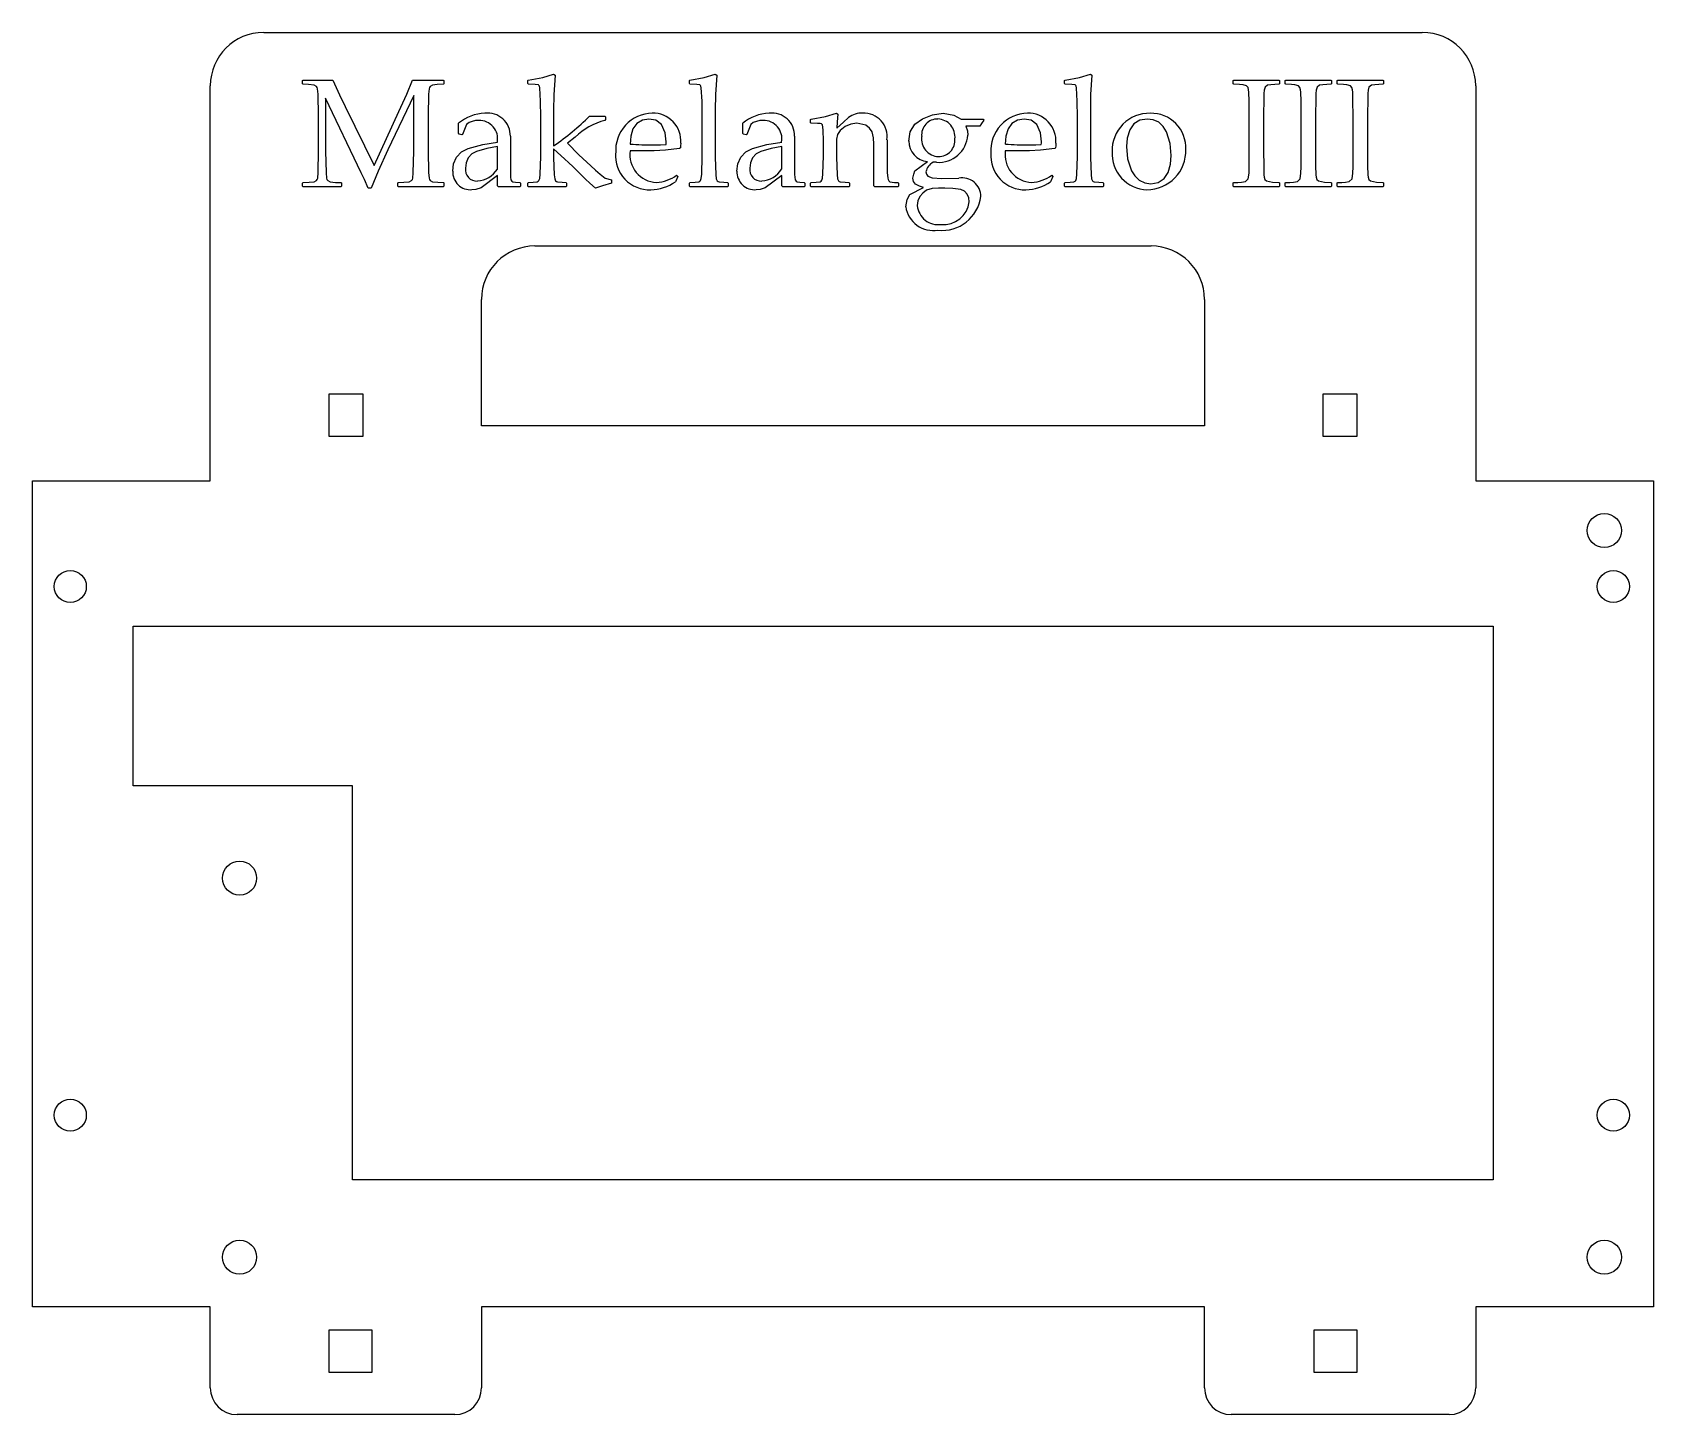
# Model space of a CAD drawing. Extents: x -8.3 to 6.9, y -4.9 to 8.1.
import ezdxf

# ---------------------------------------------------------------- set-up
doc = ezdxf.new("R2010")
doc.units = 0
doc.layers.get('0').update_dxf_attribs({"linetype": 'CONTINUOUS'})

msp = doc.modelspace()

# ---------------------------------------------------------------- linework, layer by layer
at = {"color": 7, "linetype": 'CONTINUOUS'}
for p, q in [((-6.164, 8.066), (4.686, 8.066)), ((-5.8, 7.614), (-5.793, 7.62)), ((-5.8, 7.585), (-5.8, 7.614)), ((-5.793, 7.62), (-5.516, 7.62)), ((-4.77, 7.62), (-4.482, 7.62)), ((-4.482, 7.62), (-4.476, 7.615)), ((-4.476, 7.615), (-4.476, 7.584)), ((-3.692, 7.614), (-3.686, 7.62)), ((-3.692, 7.586), (-3.692, 7.614)), ((-3.449, 7.674), (-3.435, 7.665)), ((-2.178, 7.614), (-2.172, 7.62)), ((-2.178, 7.586), (-2.178, 7.614)), ((-1.935, 7.674), (-1.921, 7.665)), ((1.335, 7.614), (1.341, 7.62)), ((1.335, 7.586), (1.335, 7.614)), ((1.579, 7.674), (1.592, 7.665)), ((2.916, 7.616), (2.922, 7.62)), ((2.916, 7.584), (2.916, 7.616)), ((2.922, 7.62), (3.343, 7.62)), ((3.343, 7.62), (3.349, 7.616)), ((3.349, 7.616), (3.349, 7.584)), ((3.403, 7.616), (3.409, 7.62)), ((3.403, 7.584), (3.403, 7.616)), ((3.409, 7.62), (3.829, 7.62)), ((3.829, 7.62), (3.835, 7.616)), ((3.835, 7.616), (3.835, 7.584)), ((3.889, 7.616), (3.895, 7.62)), ((3.889, 7.584), (3.889, 7.616)), ((3.895, 7.62), (4.316, 7.62)), ((4.316, 7.62), (4.322, 7.616)), ((4.322, 7.616), (4.322, 7.584)), ((-6.664, 3.866), (-6.664, 7.566)), ((-5.794, 7.58), (-5.8, 7.585)), ((-5.584, 7.451), (-5.584, 6.955)), ((-5.25, 6.752), (-5.584, 7.451)), ((-4.759, 7.474), (-5, 6.966)), ((-4.759, 6.954), (-4.759, 7.474)), ((-4.476, 7.584), (-4.481, 7.58)), ((-3.685, 7.58), (-3.692, 7.586)), ((-2.172, 7.58), (-2.178, 7.586)), ((1.342, 7.58), (1.335, 7.586)), ((2.922, 7.58), (2.916, 7.584)), ((3.202, 7.448), (3.2, 7.285)), ((3.349, 7.584), (3.343, 7.58)), ((3.409, 7.58), (3.403, 7.584)), ((3.688, 7.448), (3.687, 7.285)), ((3.835, 7.584), (3.829, 7.58)), ((3.895, 7.58), (3.889, 7.584)), ((4.175, 7.448), (4.173, 7.285)), ((4.322, 7.584), (4.316, 7.58)), ((5.186, 7.566), (5.186, 3.866)), ((-5.401, 7.371), (-5.131, 6.819)), ((-5.131, 6.819), (-4.897, 7.325)), ((-3.57, 7.273), (-3.573, 7.423)), ((-3.449, 7.338), (-3.449, 7.004)), ((-2.057, 7.273), (-2.059, 7.423)), ((-1.935, 7.339), (-1.935, 6.894)), ((-0.8, 7.309), (-0.786, 7.3)), ((1.457, 7.273), (1.454, 7.423)), ((1.579, 7.339), (1.579, 6.894)), ((3.065, 7.285), (3.064, 7.423)), ((3.551, 7.285), (3.55, 7.423)), ((4.038, 7.285), (4.036, 7.423)), ((-5.651, 6.957), (-5.651, 7.284)), ((-4.624, 7.284), (-4.624, 6.956)), ((-4.34, 7.121), (-4.34, 7.215)), ((-3.57, 6.905), (-3.57, 7.273)), ((-3.112, 7.282), (-2.969, 7.282)), ((-2.969, 7.282), (-2.962, 7.276)), ((-2.962, 7.249), (-2.968, 7.242)), ((-2.962, 7.276), (-2.962, 7.249)), ((-2.057, 6.905), (-2.057, 7.273)), ((-1.678, 7.121), (-1.678, 7.215)), ((-1.043, 7.25), (-1.037, 7.255)), ((-1.043, 7.22), (-1.043, 7.25)), ((-1.037, 7.215), (-1.043, 7.22)), ((-0.977, 7.214), (-1.037, 7.215)), ((0.368, 7.255), (0.573, 7.255)), ((0.542, 7.188), (0.41, 7.188)), ((0.573, 7.255), (0.579, 7.245)), ((1.457, 6.905), (1.457, 7.273)), ((3.065, 6.956), (3.065, 7.285)), ((3.2, 7.285), (3.2, 6.956)), ((3.551, 6.956), (3.551, 7.285)), ((3.687, 7.285), (3.687, 6.956)), ((4.038, 6.956), (4.038, 7.285)), ((4.173, 7.285), (4.173, 6.956)), ((-4.335, 7.114), (-4.34, 7.121)), ((-4.307, 7.107), (-4.335, 7.114)), ((-4.302, 7.11), (-4.307, 7.107)), ((-3.976, 6.784), (-3.976, 6.998)), ((-3.854, 7.093), (-3.854, 6.735)), ((-3.247, 7.084), (-3.318, 7.029)), ((-2.261, 6.986), (-2.269, 6.978)), ((-1.673, 7.114), (-1.678, 7.121)), ((-1.645, 7.107), (-1.673, 7.114)), ((-1.64, 7.11), (-1.645, 7.107)), ((-1.313, 6.784), (-1.313, 6.998)), ((-1.192, 7.093), (-1.192, 6.735)), ((-0.921, 6.91), (-0.921, 7.052)), ((-0.8, 7.02), (-0.8, 6.896)), ((-0.327, 7.06), (-0.327, 6.933)), ((1.252, 6.986), (1.244, 6.978)), ((-3.449, 6.977), (-3.449, 6.893)), ((-3.344, 6.88), (-3.449, 6.977)), ((-2.506, 6.958), (-2.732, 6.958)), ((-0.449, 6.628), (-0.449, 6.963)), ((-0.065, 6.769), (0.051, 6.856)), ((0.137, 6.85), (0.106, 6.85)), ((1.008, 6.958), (0.781, 6.958)), ((3.064, 6.806), (3.065, 6.956)), ((3.2, 6.956), (3.201, 6.817)), ((3.551, 6.806), (3.551, 6.956)), ((3.687, 6.956), (3.687, 6.817)), ((4.037, 6.806), (4.038, 6.956)), ((4.173, 6.956), (4.174, 6.817)), ((-3.976, 6.725), (-4.129, 6.609)), ((-3.976, 6.629), (-3.976, 6.725)), ((-3.203, 6.744), (-3.266, 6.807)), ((-3.151, 6.691), (-3.203, 6.744)), ((-2.908, 6.685), (-2.908, 6.653)), ((-2.286, 6.716), (-2.309, 6.667)), ((-2.298, 6.728), (-2.286, 6.716)), ((-1.313, 6.725), (-1.467, 6.609)), ((-1.313, 6.629), (-1.313, 6.725)), ((0.186, 6.699), (0.346, 6.701)), ((1.227, 6.716), (1.204, 6.667)), ((1.216, 6.728), (1.227, 6.716)), ((-5.8, 6.655), (-5.794, 6.661)), ((-5.8, 6.625), (-5.8, 6.655)), ((-5.794, 6.62), (-5.8, 6.625)), ((-5.442, 6.62), (-5.794, 6.62)), ((-5.435, 6.626), (-5.442, 6.62)), ((-5.441, 6.661), (-5.435, 6.656)), ((-5.435, 6.656), (-5.435, 6.626)), ((-5.159, 6.607), (-5.186, 6.607)), ((-4.908, 6.656), (-4.902, 6.661)), ((-4.908, 6.625), (-4.908, 6.656)), ((-4.901, 6.62), (-4.908, 6.625)), ((-4.482, 6.62), (-4.901, 6.62)), ((-4.476, 6.625), (-4.482, 6.62)), ((-4.481, 6.661), (-4.476, 6.656)), ((-4.476, 6.656), (-4.476, 6.625)), ((-3.965, 6.62), (-3.976, 6.629)), ((-3.765, 6.62), (-3.965, 6.62)), ((-3.805, 6.664), (-3.765, 6.661)), ((-3.765, 6.661), (-3.759, 6.654)), ((-3.759, 6.626), (-3.765, 6.62)), ((-3.759, 6.654), (-3.759, 6.626)), ((-3.692, 6.655), (-3.685, 6.661)), ((-3.692, 6.626), (-3.692, 6.655)), ((-3.685, 6.62), (-3.692, 6.626)), ((-3.333, 6.62), (-3.685, 6.62)), ((-3.333, 6.661), (-3.327, 6.655)), ((-3.327, 6.626), (-3.333, 6.62)), ((-3.327, 6.655), (-3.327, 6.626)), ((-2.178, 6.655), (-2.172, 6.661)), ((-2.178, 6.626), (-2.178, 6.655)), ((-2.172, 6.62), (-2.178, 6.626)), ((-1.819, 6.62), (-2.172, 6.62)), ((-1.82, 6.661), (-1.813, 6.655)), ((-1.813, 6.626), (-1.819, 6.62)), ((-1.813, 6.655), (-1.813, 6.626)), ((-1.303, 6.62), (-1.313, 6.629)), ((-1.103, 6.62), (-1.303, 6.62)), ((-1.143, 6.664), (-1.103, 6.661)), ((-1.103, 6.661), (-1.097, 6.654)), ((-1.097, 6.626), (-1.103, 6.62)), ((-1.097, 6.654), (-1.097, 6.626)), ((-1.043, 6.655), (-1.037, 6.661)), ((-1.043, 6.626), (-1.043, 6.655)), ((-1.037, 6.62), (-1.043, 6.626)), ((-0.684, 6.62), (-1.037, 6.62)), ((-0.685, 6.661), (-0.678, 6.655)), ((-0.678, 6.626), (-0.684, 6.62)), ((-0.678, 6.655), (-0.678, 6.626)), ((-0.44, 6.62), (-0.449, 6.628)), ((-0.224, 6.62), (-0.44, 6.62)), ((-0.224, 6.661), (-0.219, 6.655)), ((-0.219, 6.626), (-0.224, 6.62)), ((-0.219, 6.655), (-0.219, 6.626)), ((-0.114, 6.549), (0.014, 6.613)), ((1.335, 6.655), (1.342, 6.661)), ((1.335, 6.626), (1.335, 6.655)), ((1.342, 6.62), (1.335, 6.626)), ((1.694, 6.62), (1.342, 6.62)), ((1.694, 6.661), (1.7, 6.655)), ((1.7, 6.626), (1.694, 6.62)), ((1.7, 6.655), (1.7, 6.626)), ((2.916, 6.657), (2.922, 6.661)), ((2.916, 6.625), (2.916, 6.657)), ((2.922, 6.62), (2.916, 6.625)), ((3.343, 6.62), (2.922, 6.62)), ((3.343, 6.661), (3.349, 6.657)), ((3.349, 6.625), (3.343, 6.62)), ((3.349, 6.657), (3.349, 6.625)), ((3.403, 6.657), (3.409, 6.661)), ((3.403, 6.625), (3.403, 6.657)), ((3.409, 6.62), (3.403, 6.625)), ((3.829, 6.62), (3.409, 6.62)), ((3.829, 6.661), (3.835, 6.657)), ((3.835, 6.625), (3.829, 6.62)), ((3.835, 6.657), (3.835, 6.625)), ((3.889, 6.657), (3.895, 6.661)), ((3.889, 6.625), (3.889, 6.657)), ((3.895, 6.62), (3.889, 6.625)), ((4.316, 6.62), (3.895, 6.62)), ((4.316, 6.661), (4.322, 6.657)), ((4.322, 6.625), (4.316, 6.62)), ((4.322, 6.657), (4.322, 6.625)), ((-3.624, 6.066), (2.146, 6.066)), ((-4.124, 4.383), (-4.124, 5.566)), ((2.646, 5.566), (2.646, 4.383)), ((-5.552, 4.683), (-5.235, 4.683)), ((-5.552, 4.283), (-5.552, 4.683)), ((-5.235, 4.683), (-5.235, 4.283)), ((3.757, 4.683), (4.074, 4.683)), ((3.757, 4.283), (3.757, 4.683)), ((4.074, 4.683), (4.074, 4.283)), ((-5.235, 4.283), (-5.552, 4.283)), ((2.646, 4.383), (-4.124, 4.383)), ((4.074, 4.283), (3.757, 4.283)), ((-8.33, -3.866), (-8.33, 3.866)), ((-8.33, 3.866), (-6.664, 3.866)), ((5.186, 3.866), (6.852, 3.866)), ((6.852, 3.866), (6.852, -3.866)), ((-7.385, 1.01), (-7.385, 2.505)), ((-7.385, 2.505), (5.35, 2.505)), ((5.35, 2.505), (5.35, -2.677)), ((-5.332, 1.01), (-7.385, 1.01)), ((-5.332, -2.677), (-5.332, 1.01)), ((5.35, -2.677), (-5.332, -2.677)), ((-6.664, -3.866), (-8.33, -3.866)), ((-6.664, -4.626), (-6.664, -3.866)), ((2.646, -3.866), (-4.124, -3.866)), ((-4.124, -3.866), (-4.124, -4.626)), ((2.646, -4.626), (2.646, -3.866)), ((6.852, -3.866), (5.186, -3.866)), ((5.186, -3.866), (5.186, -4.626)), ((-5.552, -4.483), (-5.552, -4.083)), ((-5.552, -4.083), (-5.152, -4.083)), ((-5.152, -4.083), (-5.152, -4.483)), ((3.674, -4.083), (4.074, -4.083)), ((3.674, -4.483), (3.674, -4.083)), ((4.074, -4.083), (4.074, -4.483)), ((-5.152, -4.483), (-5.552, -4.483)), ((4.074, -4.483), (3.674, -4.483)), ((-4.374, -4.876), (-6.414, -4.876)), ((4.936, -4.876), (2.896, -4.876))]:
    msp.add_line(p, q, dxfattribs=at)
for points in [[(-5.516, 7.62), (-5.453, 7.48), (-5.401, 7.371)], [(-4.897, 7.325), (-4.823, 7.489), (-4.77, 7.62)], [(-3.686, 7.62), (-3.551, 7.643), (-3.449, 7.674)], [(-3.435, 7.665), (-3.447, 7.482), (-3.449, 7.338)], [(-2.172, 7.62), (-2.038, 7.643), (-1.935, 7.674)], [(-1.921, 7.665), (-1.934, 7.483), (-1.935, 7.339)], [(1.341, 7.62), (1.476, 7.643), (1.579, 7.674)], [(1.592, 7.665), (1.58, 7.483), (1.579, 7.339)], [(-5.651, 7.284), (-5.655, 7.487), (-5.659, 7.538), (-5.663, 7.55), (-5.67, 7.56), (-5.692, 7.572), (-5.743, 7.578), (-5.794, 7.58)], [(-4.481, 7.58), (-4.538, 7.577), (-4.583, 7.572), (-4.605, 7.56), (-4.612, 7.55), (-4.616, 7.538), (-4.62, 7.487), (-4.624, 7.284)], [(-3.573, 7.423), (-3.579, 7.548), (-3.582, 7.563), (-3.586, 7.57), (-3.592, 7.574), (-3.623, 7.579), (-3.685, 7.58)], [(-2.059, 7.423), (-2.066, 7.548), (-2.069, 7.563), (-2.072, 7.57), (-2.079, 7.574), (-2.109, 7.579), (-2.172, 7.58)], [(1.454, 7.423), (1.448, 7.548), (1.445, 7.563), (1.441, 7.57), (1.435, 7.574), (1.404, 7.579), (1.342, 7.58)], [(3.064, 7.423), (3.061, 7.507), (3.059, 7.529), (3.054, 7.551), (3.039, 7.566), (3.007, 7.574), (2.974, 7.577), (2.922, 7.58)], [(3.343, 7.58), (3.267, 7.575), (3.237, 7.571), (3.213, 7.554), (3.205, 7.525), (3.203, 7.495), (3.202, 7.448)], [(3.55, 7.423), (3.548, 7.507), (3.546, 7.529), (3.54, 7.551), (3.525, 7.566), (3.493, 7.574), (3.461, 7.577), (3.409, 7.58)], [(3.829, 7.58), (3.753, 7.575), (3.724, 7.571), (3.7, 7.554), (3.692, 7.525), (3.689, 7.495), (3.688, 7.448)], [(4.036, 7.423), (4.034, 7.507), (4.032, 7.529), (4.027, 7.551), (4.012, 7.566), (3.98, 7.574), (3.947, 7.577), (3.895, 7.58)], [(4.316, 7.58), (4.24, 7.575), (4.21, 7.571), (4.186, 7.554), (4.178, 7.525), (4.176, 7.495), (4.175, 7.448)], [(-1.037, 7.255), (-0.903, 7.278), (-0.8, 7.309)], [(-0.786, 7.3), (-0.794, 7.227), (-0.796, 7.17)], [(-0.124, 7.049), (-0.11, 7.134), (-0.066, 7.208), (0.004, 7.258), (0.099, 7.295), (0.2, 7.309)], [(0.2, 7.309), (0.298, 7.292), (0.368, 7.255)], [(-4.149, 7.242), (-4.181, 7.24), (-4.211, 7.233), (-4.241, 7.221), (-4.266, 7.203), (-4.302, 7.11)], [(-2.557, 7.255), (-2.618, 7.245), (-2.671, 7.213), (-2.706, 7.163), (-2.727, 7.093), (-2.732, 7.02)], [(-2.394, 7.041), (-2.403, 7.126), (-2.439, 7.203), (-2.492, 7.243), (-2.557, 7.255)], [(-1.487, 7.242), (-1.518, 7.24), (-1.549, 7.233), (-1.579, 7.221), (-1.603, 7.203), (-1.64, 7.11)], [(-0.921, 7.052), (-0.926, 7.151), (-0.928, 7.179), (-0.932, 7.2), (-0.94, 7.209), (-0.952, 7.213), (-0.977, 7.214)], [(-0.608, 7.215), (-0.666, 7.208), (-0.719, 7.184), (-0.765, 7.148), (-0.791, 7.111), (-0.799, 7.066), (-0.8, 7.02)], [(-0.796, 7.17), (-0.735, 7.224), (-0.688, 7.268)], [(-0.449, 6.963), (-0.449, 7.02), (-0.452, 7.078), (-0.466, 7.134), (-0.491, 7.169), (-0.525, 7.196), (-0.608, 7.215)], [(0.41, 7.188), (0.426, 7.143), (0.43, 7.105)], [(0.579, 7.245), (0.558, 7.213), (0.542, 7.188)], [(0.956, 7.255), (0.895, 7.245), (0.843, 7.213), (0.807, 7.163), (0.787, 7.093), (0.781, 7.02)], [(1.119, 7.041), (1.111, 7.126), (1.075, 7.203), (1.022, 7.243), (0.956, 7.255)], [(2.109, 7.255), (2.042, 7.244), (1.985, 7.209), (1.946, 7.153), (1.923, 7.077), (1.916, 6.997)], [(2.335, 6.912), (2.325, 7.027), (2.29, 7.136), (2.259, 7.184), (2.218, 7.224), (2.166, 7.248), (2.109, 7.255)], [(-4.394, 6.766), (-4.387, 6.835), (-4.36, 6.899), (-4.311, 6.949), (-4.248, 6.979), (-4.113, 7.015), (-3.976, 7.039)], [(-3.976, 6.998), (-4.074, 6.978), (-4.17, 6.95), (-4.215, 6.928), (-4.25, 6.892), (-4.268, 6.846), (-4.273, 6.796)], [(-3.318, 7.029), (-3.212, 6.921), (-3.102, 6.816), (-3.058, 6.776), (-3.012, 6.737), (-2.965, 6.701), (-2.908, 6.685)], [(-2.512, 7.012), (-2.447, 7.012), (-2.395, 7.016)], [(-2.395, 7.016), (-2.395, 7.03), (-2.394, 7.041)], [(-2.259, 7.03), (-2.26, 7.005), (-2.261, 6.986)], [(-1.732, 6.766), (-1.725, 6.835), (-1.697, 6.899), (-1.649, 6.949), (-1.586, 6.979), (-1.451, 7.015), (-1.313, 7.039)], [(-1.313, 6.998), (-1.412, 6.978), (-1.508, 6.95), (-1.553, 6.928), (-1.587, 6.892), (-1.606, 6.846), (-1.611, 6.796)], [(1.001, 7.012), (1.067, 7.012), (1.118, 7.016)], [(1.118, 7.016), (1.119, 7.03), (1.119, 7.041)], [(1.254, 7.03), (1.254, 7.005), (1.252, 6.986)], [(1.916, 6.997), (1.926, 6.881), (1.962, 6.771), (1.994, 6.722), (2.036, 6.682), (2.088, 6.656), (2.145, 6.647)], [(-5.794, 6.661), (-5.737, 6.663), (-5.692, 6.668), (-5.67, 6.68), (-5.663, 6.69), (-5.658, 6.702), (-5.654, 6.753), (-5.651, 6.957)], [(-5.584, 6.955), (-5.58, 6.752), (-5.576, 6.702), (-5.572, 6.69), (-5.564, 6.68), (-5.542, 6.668), (-5.492, 6.662), (-5.441, 6.661)], [(-5, 6.966), (-5.092, 6.766), (-5.159, 6.607)], [(-4.902, 6.661), (-4.852, 6.663), (-4.801, 6.668), (-4.779, 6.68), (-4.771, 6.69), (-4.767, 6.702), (-4.763, 6.752), (-4.759, 6.954)], [(-4.624, 6.956), (-4.621, 6.753), (-4.616, 6.702), (-4.612, 6.69), (-4.605, 6.68), (-4.583, 6.668), (-4.532, 6.663), (-4.481, 6.661)], [(-3.685, 6.661), (-3.639, 6.664), (-3.603, 6.668), (-3.593, 6.672), (-3.586, 6.679), (-3.579, 6.699), (-3.576, 6.74), (-3.57, 6.905)], [(-3.449, 6.893), (-3.443, 6.733), (-3.439, 6.694), (-3.43, 6.676), (-3.423, 6.67), (-3.413, 6.667), (-3.369, 6.663), (-3.333, 6.661)], [(-3.266, 6.807), (-3.309, 6.849), (-3.344, 6.88)], [(-2.269, 6.978), (-2.401, 6.962), (-2.506, 6.958)], [(-2.172, 6.661), (-2.125, 6.664), (-2.089, 6.668), (-2.08, 6.672), (-2.072, 6.679), (-2.066, 6.699), (-2.062, 6.74), (-2.057, 6.905)], [(-1.935, 6.894), (-1.929, 6.734), (-1.926, 6.694), (-1.917, 6.676), (-1.909, 6.67), (-1.9, 6.667), (-1.855, 6.663), (-1.82, 6.661)], [(-1.037, 6.661), (-0.99, 6.664), (-0.953, 6.668), (-0.944, 6.673), (-0.937, 6.681), (-0.93, 6.7), (-0.927, 6.742), (-0.921, 6.91)], [(-0.8, 6.896), (-0.794, 6.735), (-0.791, 6.695), (-0.782, 6.677), (-0.775, 6.67), (-0.765, 6.667), (-0.72, 6.663), (-0.685, 6.661)], [(-0.327, 6.933), (-0.325, 6.833), (-0.324, 6.755)], [(1.244, 6.978), (1.112, 6.962), (1.008, 6.958)], [(1.342, 6.661), (1.388, 6.664), (1.424, 6.668), (1.434, 6.672), (1.441, 6.679), (1.448, 6.699), (1.451, 6.74), (1.457, 6.905)], [(1.579, 6.894), (1.584, 6.734), (1.588, 6.694), (1.596, 6.676), (1.604, 6.67), (1.614, 6.667), (1.658, 6.663), (1.694, 6.661)], [(2.145, 6.647), (2.212, 6.66), (2.268, 6.699), (2.307, 6.755), (2.329, 6.832), (2.335, 6.912)], [(-5.186, 6.607), (-5.221, 6.688), (-5.25, 6.752)], [(-3.854, 6.735), (-3.853, 6.71), (-3.849, 6.684), (-3.841, 6.674), (-3.83, 6.668), (-3.805, 6.664)], [(-3.057, 6.607), (-3.11, 6.653), (-3.151, 6.691)], [(-1.192, 6.735), (-1.191, 6.71), (-1.187, 6.684), (-1.179, 6.674), (-1.168, 6.668), (-1.143, 6.664)], [(-0.324, 6.755), (-0.319, 6.701), (-0.316, 6.688), (-0.31, 6.675), (-0.299, 6.668), (-0.257, 6.662), (-0.224, 6.661)], [(-0.084, 6.701), (-0.077, 6.74), (-0.065, 6.769)], [(0.014, 6.613), (-0.024, 6.627), (-0.059, 6.646), (-0.078, 6.671), (-0.084, 6.701)], [(0.038, 6.76), (0.042, 6.738), (0.055, 6.72), (0.097, 6.704), (0.186, 6.699)], [(2.922, 6.661), (2.958, 6.662), (2.994, 6.665), (3.029, 6.671), (3.055, 6.694), (3.063, 6.749), (3.064, 6.806)], [(3.201, 6.817), (3.203, 6.733), (3.206, 6.711), (3.211, 6.69), (3.227, 6.675), (3.284, 6.664), (3.343, 6.661)], [(3.409, 6.661), (3.445, 6.662), (3.48, 6.665), (3.516, 6.671), (3.541, 6.694), (3.549, 6.749), (3.551, 6.806)], [(3.687, 6.817), (3.69, 6.733), (3.692, 6.711), (3.698, 6.69), (3.713, 6.675), (3.771, 6.664), (3.829, 6.661)], [(3.895, 6.661), (3.931, 6.662), (3.967, 6.665), (4.002, 6.671), (4.028, 6.694), (4.036, 6.749), (4.037, 6.806)], [(4.174, 6.817), (4.176, 6.733), (4.179, 6.711), (4.184, 6.69), (4.2, 6.675), (4.257, 6.664), (4.316, 6.661)], [(-4.129, 6.609), (-4.176, 6.596), (-4.214, 6.593)], [(-2.908, 6.653), (-2.992, 6.628), (-3.057, 6.607)], [(-1.467, 6.609), (-1.514, 6.596), (-1.552, 6.593)], [(-0.151, 6.432), (-0.139, 6.5), (-0.114, 6.549)], [(0.214, 6.607), (0.155, 6.606), (0.097, 6.605), (0.042, 6.588), (0.007, 6.562), (-0.02, 6.528), (-0.038, 6.488), (-0.043, 6.445)], [(0.443, 6.478), (0.439, 6.516), (0.424, 6.551), (0.398, 6.579), (0.365, 6.596), (0.29, 6.605), (0.214, 6.607)]]:
    msp.add_lwpolyline(points, dxfattribs=at)
for centre, radius in [((6.39, 3.402), 0.16), ((-7.975, 2.878), 0.15), ((6.475, 2.878), 0.15), ((-6.39, 0.147), 0.16), ((-7.975, -2.072), 0.15), ((6.475, -2.072), 0.15), ((-6.39, -3.402), 0.16), ((6.39, -3.402), 0.16)]:
    msp.add_circle(centre, radius, dxfattribs=at)
for centre, radius, start, end in [((-6.164, 7.566), 0.5, 90, 180), ((4.686, 7.566), 0.5, 0, 90), ((-4.075, 6.891), 0.419, 92.4267, 129.2741), ((-4.067, 7.098), 0.213, 358.8341, 97.0073), ((-2.52, 6.961), 0.348, 90.8822, 183.9911), ((-2.519, 7.049), 0.261, 355.7624, 91.3568), ((-1.413, 6.891), 0.419, 92.4267, 129.2741), ((-1.405, 7.098), 0.213, 358.8341, 97.0073), ((-0.567, 7.115), 0.195, 86.0712, 128.3494), ((-0.545, 7.09), 0.22, 352.1129, 92.4634), ((0.994, 6.961), 0.348, 90.8822, 183.9911), ((0.994, 7.049), 0.261, 355.7624, 91.3568), ((2.129, 6.961), 0.348, 88.5601, 181.9129), ((2.147, 6.985), 0.324, 357.2274, 91.5846), ((-4.146, 7.069), 0.173, 350.1707, 90.9729), ((-4.753, 8.928), 2.324, 304.1348, 314.9232), ((-2.813, 6.643), 0.619, 104.5343, 134.5432), ((-1.484, 7.069), 0.173, 350.1707, 90.9729), ((0.145, 7.107), 0.148, 88.6286, 185.682), ((0.141, 7.087), 0.169, 353.8477, 87.2908), ((-2.488, 10.707), 3.695, 266.204, 269.6149), ((0.072, 7.051), 0.196, 180.5482, 263.9493), ((0.163, 7.07), 0.167, 172.4394, 267.1465), ((0.156, 7.124), 0.275, 266.1913, 356.0456), ((0.159, 7.054), 0.15, 268.1702, 5.7744), ((1.026, 10.707), 3.695, 266.204, 269.6149), ((-2.549, 6.912), 0.32, 175.6287, 271.5962), ((-2.474, 6.921), 0.261, 171.8776, 267.3804), ((0.161, 6.738), 0.125, 116.4121, 169.6327), ((0.965, 6.912), 0.32, 175.6287, 271.5962), ((1.039, 6.921), 0.261, 171.8776, 267.3804), ((2.118, 6.93), 0.338, 176.7313, 268.2066), ((2.108, 6.956), 0.363, 269.9624, 2.197), ((-4.229, 6.758), 0.165, 177.1665, 275.3674), ((-4.169, 6.779), 0.105, 170.8967, 273.4722), ((-4.184, 6.926), 0.252, 274.9653, 325.8527), ((-2.501, 7), 0.339, 272.5886, 306.8817), ((-1.567, 6.758), 0.165, 177.1665, 275.3674), ((-1.507, 6.779), 0.105, 170.8967, 273.4722), ((-1.522, 6.926), 0.252, 274.9653, 325.8527), ((0.376, 6.528), 0.176, 0.7696, 99.932), ((1.012, 7), 0.339, 272.5886, 306.8817), ((-2.546, 7.011), 0.418, 270.8776, 304.5395), ((0.19, 6.577), 0.365, 263.7361, 352.6662), ((0.967, 7.011), 0.418, 270.8776, 304.5395), ((0.107, 6.473), 0.262, 189.0321, 279.4306), ((0.152, 6.462), 0.196, 185.2206, 277.9271), ((0.205, 6.507), 0.24, 263.6302, 353.1188), ((-3.624, 5.566), 0.5, 90, 180), ((2.146, 5.566), 0.5, 0, 90), ((-6.414, -4.626), 0.25, 180, 270), ((-4.374, -4.626), 0.25, 270, 0), ((2.896, -4.626), 0.25, 180, 270), ((4.936, -4.626), 0.25, 270, 0)]:
    msp.add_arc(centre, radius, start, end, dxfattribs=at)

doc.saveas('drawing.dxf')
